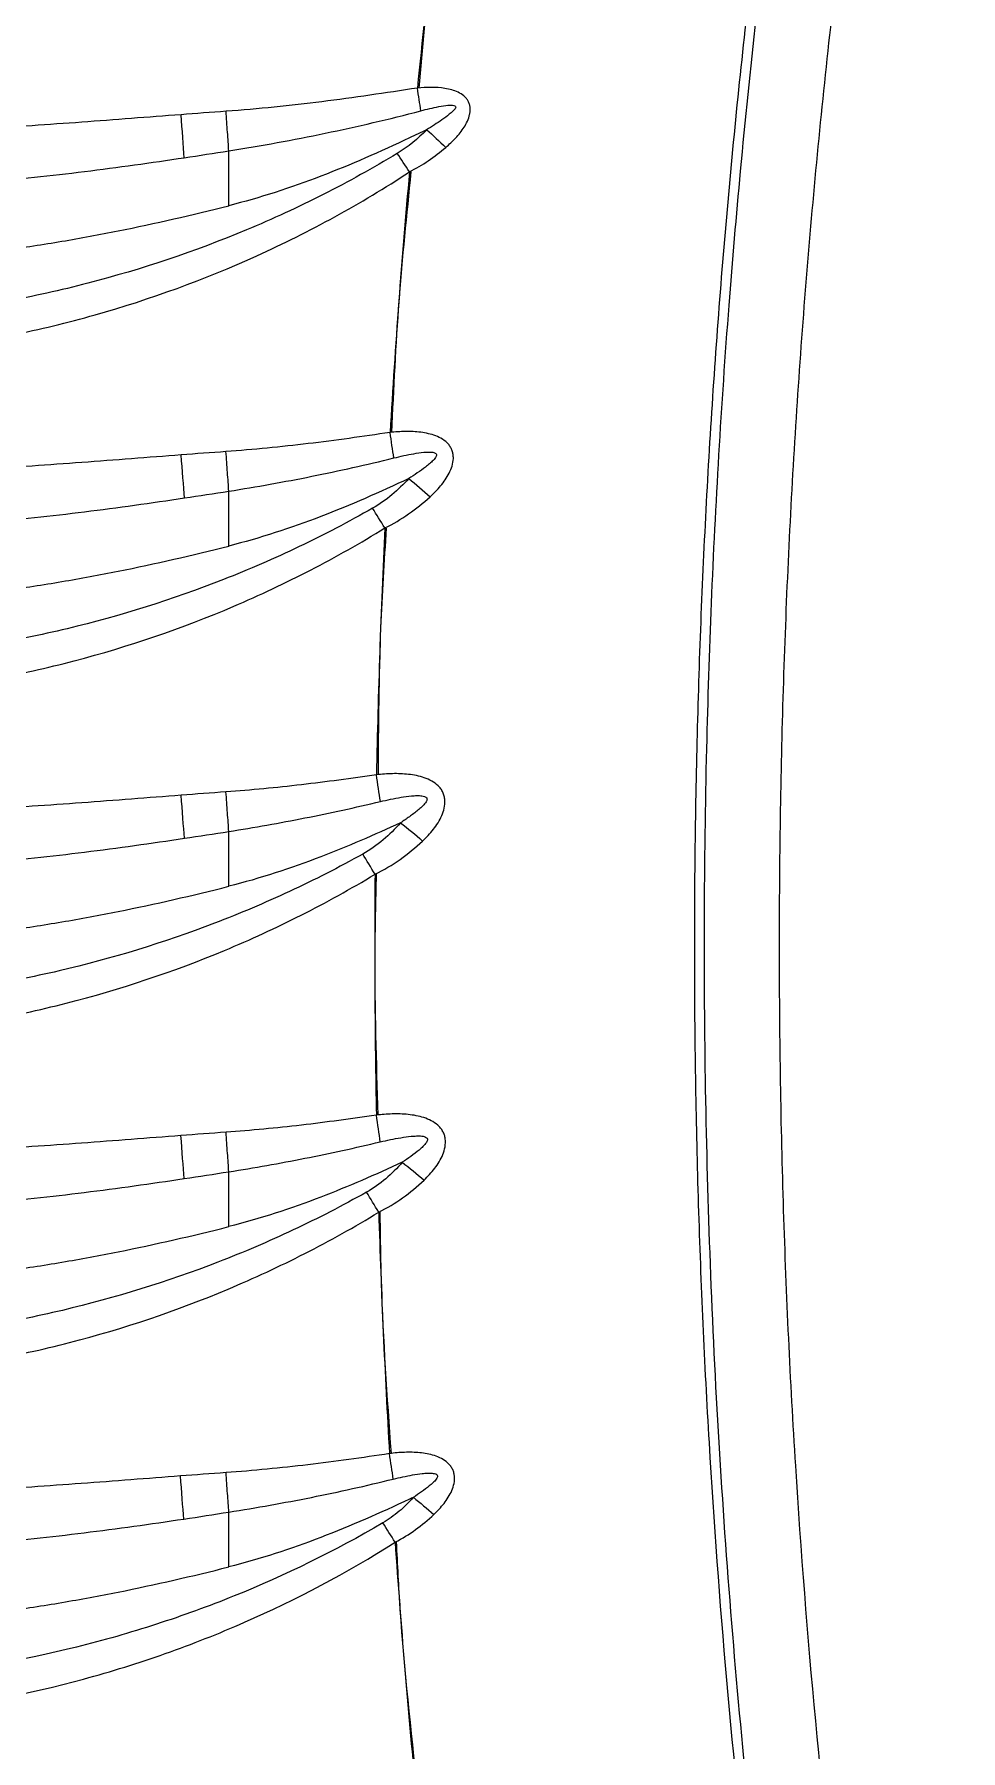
# Model space of a CAD drawing. Extents: x 412 to 492, y 622 to 766.
# Drawn here: x 461 to 464.4, y 679.23 to 685.54 of the extents above; entities that cross this region are included whole.
import ezdxf

# ---------------------------------------------------------------- set-up
doc = ezdxf.new("R2010")
doc.units = 0
doc.header["$MEASUREMENT"] = 0
doc.layers.add('1', color=4, linetype='Continuous')
doc.layers.add('GEOMETRY', color=4, linetype='Continuous', lineweight=25)

# ---------------------------------------------------------------- blocks, each defined once
blk = doc.blocks.new('2024 Beam 220V LL')
at = {"layer": 'GEOMETRY', "flags": 128}
for points in [[(50.4678, 42.4969), (50.4663, 42.507), (50.4648, 42.5172), (50.4632, 42.5275), (50.4616, 42.538), (50.4601, 42.5485), (50.4585, 42.559), (50.4569, 42.5697), (50.4553, 42.5803)], [(49.5996, 42.3245), (49.5983, 42.3416), (49.5969, 42.3598), (49.5955, 42.3788), (49.5939, 42.3987), (49.5924, 42.4191), (49.5908, 42.44), (49.5892, 42.4613), (49.5875, 42.4826)], [(50.4261, 42.2723), (50.4204, 42.281), (50.4147, 42.2896), (50.409, 42.2983), (50.4034, 42.3069), (50.3978, 42.3154), (50.3922, 42.3239), (50.3867, 42.3322), (50.3813, 42.3405)], [(50.3688, 41.2217), (50.3671, 41.2329), (50.3654, 41.2443), (50.3636, 41.2559), (50.3619, 41.2676), (50.3601, 41.2794), (50.3583, 41.2914), (50.3565, 41.3033), (50.3547, 41.3153)], [(49.6001, 41.0746), (49.5988, 41.0917), (49.5975, 41.1099), (49.596, 41.1289), (49.5945, 41.1488), (49.5929, 41.1692), (49.5913, 41.1901), (49.5897, 41.2114), (49.5881, 41.2328)], [(50.3358, 40.9645), (50.3301, 40.9738), (50.3244, 40.983), (50.3187, 40.9922), (50.313, 41.0013), (50.3074, 41.0104), (50.3019, 41.0194), (50.2964, 41.0283), (50.2909, 41.0371)], [(50.3193, 39.9597), (50.3176, 39.9714), (50.3159, 39.9833), (50.3141, 39.9954), (50.3123, 40.0077), (50.3105, 40.0202), (50.3086, 40.0327), (50.3068, 40.0453), (50.3049, 40.0579)], [(49.5999, 39.8246), (49.5986, 39.8417), (49.5972, 39.8598), (49.5958, 39.8789), (49.5943, 39.8987), (49.5927, 39.9192), (49.5911, 39.9401), (49.5895, 39.9613), (49.5879, 39.9827)], [(50.2997, 39.6925), (50.294, 39.702), (50.2883, 39.7115), (50.2826, 39.7209), (50.2769, 39.7303), (50.2713, 39.7395), (50.2658, 39.7487), (50.2603, 39.7578), (50.2549, 39.7668)], [(50.3189, 38.7095), (50.3172, 38.7212), (50.3155, 38.7331), (50.3137, 38.7452), (50.3119, 38.7575), (50.3101, 38.7699), (50.3082, 38.7824), (50.3064, 38.795), (50.3045, 38.8076)], [(49.599, 38.5744), (49.5977, 38.5915), (49.5963, 38.6097), (49.5949, 38.6287), (49.5934, 38.6485), (49.5918, 38.669), (49.5902, 38.6899), (49.5886, 38.7111), (49.587, 38.7325)], [(50.3133, 38.4511), (50.3076, 38.4605), (50.3019, 38.4699), (50.2962, 38.4793), (50.2905, 38.4885), (50.2849, 38.4977), (50.2794, 38.5069), (50.2739, 38.5159), (50.2684, 38.5248)], [(50.3667, 37.4709), (50.365, 37.4821), (50.3633, 37.4935), (50.3616, 37.505), (50.3599, 37.5167), (50.3581, 37.5285), (50.3563, 37.5404), (50.3545, 37.5524), (50.3528, 37.5644)], [(49.5976, 37.3241), (49.5963, 37.3412), (49.5949, 37.3593), (49.5934, 37.3784), (49.5919, 37.3982), (49.5904, 37.4187), (49.5888, 37.4396), (49.5872, 37.4608), (49.5855, 37.4822)], [(50.3734, 37.2391), (50.3677, 37.2481), (50.362, 37.2571), (50.3563, 37.2661), (50.3506, 37.275), (50.345, 37.2838), (50.3394, 37.2926), (50.3339, 37.3013), (50.3285, 37.3098)]]:
    blk.add_lwpolyline(points, dxfattribs=at)
at = {"layer": 'GEOMETRY'}
for points, knots in [([(52.696, 46.8178), (52.395, 45.6166), (52.1661, 44.3956), (51.9934, 42.9988), (51.9754, 42.8433), (51.9418, 42.5316), (51.9261, 42.3753), (51.8828, 41.9064), (51.8588, 41.5936), (51.8206, 40.9673), (51.8063, 40.6539), (51.7876, 40.0266), (51.783, 39.7125), (51.7836, 39.0851), (51.7886, 38.7717), (51.8084, 38.1454), (51.8232, 37.8325), (51.8819, 36.8948), (51.9406, 36.2708), (52.0381, 35.4922), (52.0588, 35.3366), (52.1026, 35.0259), (52.1257, 34.8707), (52.1986, 34.4061), (52.252, 34.0974), (52.4263, 33.1739), (52.5613, 32.5621), (52.7154, 31.9542)], [0, 0, 0, 0, 0.25, 0.25, 0.28125, 0.28125, 0.3125, 0.3125, 0.375, 0.375, 0.4375, 0.4375, 0.5, 0.5, 0.5625, 0.5625, 0.625, 0.625, 0.75, 0.75, 0.78125, 0.78125, 0.8125, 0.8125, 0.875, 0.875, 1, 1, 1, 1]), ([(52.696, 46.8178), (52.395, 45.6166), (52.1661, 44.3956), (51.9934, 42.9988), (51.9754, 42.8433), (51.9418, 42.5316), (51.9261, 42.3753), (51.8828, 41.9064), (51.8588, 41.5936), (51.8206, 40.9673), (51.8063, 40.6539), (51.7876, 40.0266), (51.783, 39.7125), (51.7836, 39.0851), (51.7886, 38.7717), (51.8084, 38.1454), (51.8232, 37.8325), (51.8819, 36.8948), (51.9406, 36.2708), (52.0381, 35.4922), (52.0588, 35.3366), (52.1026, 35.0259), (52.1257, 34.8707), (52.1986, 34.4061), (52.252, 34.0974), (52.4263, 33.1739), (52.5613, 32.5621), (52.7154, 31.9542)], [0, 0, 0, 0, 0.25, 0.25, 0.28125, 0.28125, 0.3125, 0.3125, 0.375, 0.375, 0.4375, 0.4375, 0.5, 0.5, 0.5625, 0.5625, 0.625, 0.625, 0.75, 0.75, 0.78125, 0.78125, 0.8125, 0.8125, 0.875, 0.875, 1, 1, 1, 1]), ([(52.4139, 32.0294), (52.4048, 32.0662), (52.3868, 32.1388), (52.3608, 32.2463), (52.3358, 32.3508), (52.3119, 32.4524), (52.2891, 32.551), (52.2672, 32.6467), (52.2464, 32.7394), (52.2265, 32.8292), (52.2075, 32.916), (52.1894, 32.9998), (52.1722, 33.0807), (52.1559, 33.1587), (52.1403, 33.2336), (52.1256, 33.3056), (52.1116, 33.3747), (52.0984, 33.4407), (52.0859, 33.5038), (52.0742, 33.5639), (52.0631, 33.621), (52.0149, 33.8725), (51.9342, 34.3205), (51.8319, 34.969), (51.7431, 35.6221), (51.6681, 36.2802), (51.6071, 36.9417), (51.5607, 37.6025), (51.5288, 38.2562), (51.5114, 38.8968), (51.507, 39.5278), (51.5151, 40.1234), (51.5335, 40.6922), (51.5607, 41.2346), (51.5966, 41.7634), (51.6583, 42.4867), (51.7736, 43.5156), (51.9965, 44.9517), (52.2231, 46.0302), (52.3717, 46.6473), (52.3839, 46.6976), (52.3901, 46.7227)], [0, 0, 0, 0, 0.007666, 0.01512, 0.022363, 0.029396, 0.036218, 0.042831, 0.049236, 0.055433, 0.061422, 0.067203, 0.072778, 0.078145, 0.083306, 0.08826, 0.093007, 0.097547, 0.101881, 0.106007, 0.109927, 0.113639, 0.157786, 0.201968, 0.246366, 0.291049, 0.335885, 0.380683, 0.424972, 0.468202, 0.510251, 0.552562, 0.588632, 0.625303, 0.66238, 0.695778, 0.772093, 0.871655, 0.98954, 0.99477, 1, 1, 1, 1]), ([(52.4139, 32.0294), (52.4048, 32.0662), (52.3868, 32.1388), (52.3608, 32.2463), (52.3358, 32.3508), (52.3119, 32.4524), (52.2891, 32.551), (52.2672, 32.6467), (52.2464, 32.7394), (52.2265, 32.8292), (52.2075, 32.916), (52.1894, 32.9998), (52.1722, 33.0807), (52.1559, 33.1587), (52.1403, 33.2336), (52.1256, 33.3056), (52.1116, 33.3747), (52.0984, 33.4407), (52.0859, 33.5038), (52.0742, 33.5639), (52.0631, 33.621), (52.0149, 33.8725), (51.9342, 34.3205), (51.8319, 34.969), (51.7431, 35.6221), (51.6681, 36.2802), (51.6071, 36.9417), (51.5607, 37.6025), (51.5288, 38.2562), (51.5114, 38.8968), (51.507, 39.5278), (51.5151, 40.1234), (51.5335, 40.6922), (51.5607, 41.2346), (51.5966, 41.7634), (51.6583, 42.4867), (51.7736, 43.5156), (51.9965, 44.9517), (52.2231, 46.0302), (52.3717, 46.6473), (52.3839, 46.6976), (52.3901, 46.7227)], [0, 0, 0, 0, 0.007666, 0.01512, 0.022363, 0.029396, 0.036218, 0.042831, 0.049236, 0.055433, 0.061422, 0.067203, 0.072778, 0.078145, 0.083306, 0.08826, 0.093007, 0.097547, 0.101881, 0.106007, 0.109927, 0.113639, 0.157786, 0.201968, 0.246366, 0.291049, 0.335885, 0.380683, 0.424972, 0.468202, 0.510251, 0.552562, 0.588632, 0.625303, 0.66238, 0.695778, 0.772093, 0.871655, 0.98954, 0.99477, 1, 1, 1, 1]), ([(52.2876, 32.3989), (52.1526, 32.9734), (52.0348, 33.5492), (51.8324, 34.7034), (51.7482, 35.2818), (51.6127, 36.4413), (51.5616, 37.0223), (51.5097, 37.8958), (51.4966, 38.1872), (51.4787, 38.7709), (51.4739, 39.063), (51.4725, 39.6479), (51.4761, 39.9407), (51.4916, 40.5269), (51.5035, 40.8204), (51.5278, 41.2611), (51.537, 41.408), (51.5575, 41.7022), (51.5688, 41.8493), (51.6059, 42.2902), (51.6349, 42.5835), (51.7013, 43.1693), (51.7386, 43.4617), (51.8218, 44.0455), (51.8677, 44.3369), (52.0179, 45.2091), (52.1348, 45.7872), (52.2682, 46.362)], [0, 0, 0, 0, 0.125, 0.125, 0.25, 0.25, 0.375, 0.375, 0.4375, 0.4375, 0.5, 0.5, 0.5625, 0.5625, 0.625, 0.625, 0.65625, 0.65625, 0.6875, 0.6875, 0.75, 0.75, 0.8125, 0.8125, 0.875, 0.875, 1, 1, 1, 1]), ([(52.2876, 32.3989), (52.1526, 32.9734), (52.0348, 33.5492), (51.8324, 34.7034), (51.7482, 35.2818), (51.6127, 36.4413), (51.5616, 37.0223), (51.5097, 37.8958), (51.4966, 38.1872), (51.4787, 38.7709), (51.4739, 39.063), (51.4725, 39.6479), (51.4761, 39.9407), (51.4916, 40.5269), (51.5035, 40.8204), (51.5278, 41.2611), (51.537, 41.408), (51.5575, 41.7022), (51.5688, 41.8493), (51.6059, 42.2902), (51.6349, 42.5835), (51.7013, 43.1693), (51.7386, 43.4617), (51.8218, 44.0455), (51.8677, 44.3369), (52.0179, 45.2091), (52.1348, 45.7872), (52.2682, 46.362)], [0, 0, 0, 0, 0.125, 0.125, 0.25, 0.25, 0.375, 0.375, 0.4375, 0.4375, 0.5, 0.5, 0.5625, 0.5625, 0.625, 0.625, 0.65625, 0.65625, 0.6875, 0.6875, 0.75, 0.75, 0.8125, 0.8125, 0.875, 0.875, 1, 1, 1, 1]), ([(50.5829, 43.6264), (50.5537, 43.4242), (50.5034, 43.0764), (50.4733, 42.7263), (50.4607, 42.5798)], [0, 0, 0, 0, 0.581334, 1, 1, 1, 1]), ([(50.4553, 42.5803), (50.3969, 42.5715), (50.3386, 42.5626), (50.2218, 42.5457), (50.1634, 42.5377), (49.9878, 42.5155), (49.8703, 42.5033), (49.7526, 42.4949)], [0, 0, 0, 0, 0.25, 0.25, 0.5, 0.5, 1, 1, 1, 1]), ([(50.5593, 42.3625), (50.5721, 42.3734), (50.5843, 42.3849), (50.6014, 42.4033), (50.6068, 42.4097), (50.6172, 42.4228), (50.6222, 42.4297), (50.6312, 42.4439), (50.6352, 42.4512), (50.6422, 42.4664), (50.6451, 42.4745), (50.6479, 42.4868), (50.6486, 42.491), (50.6493, 42.4994), (50.6493, 42.5037), (50.6486, 42.5121), (50.6479, 42.5162), (50.6455, 42.5243), (50.6439, 42.5283), (50.6399, 42.5358), (50.6376, 42.5392), (50.6322, 42.5457), (50.6292, 42.5487), (50.6196, 42.557), (50.6123, 42.5614), (50.5971, 42.5687), (50.5892, 42.5715), (50.573, 42.5761), (50.5647, 42.5778), (50.5397, 42.5818), (50.5229, 42.5829), (50.4891, 42.583), (50.4722, 42.582), (50.4553, 42.5803)], [0, 0, 0, 0, 0.125, 0.125, 0.1875, 0.1875, 0.25, 0.25, 0.3125, 0.3125, 0.375, 0.375, 0.40625, 0.40625, 0.4375, 0.4375, 0.46875, 0.46875, 0.5, 0.5, 0.53125, 0.53125, 0.5625, 0.5625, 0.625, 0.625, 0.6875, 0.6875, 0.75, 0.75, 0.875, 0.875, 1, 1, 1, 1]), ([(49.7629, 42.3496), (49.7614, 42.3707), (49.7598, 42.394), (49.7563, 42.4432), (49.7544, 42.4691), (49.7526, 42.4949)], [0, 0, 0, 0, 0.5, 0.5, 1, 1, 1, 1]), ([(49.7629, 42.3496), (49.8815, 42.3683), (49.9996, 42.3899), (50.2347, 42.4389), (50.3517, 42.4662), (50.4678, 42.4969)], [0, 0, 0, 0, 0.5, 0.5, 1, 1, 1, 1]), ([(50.4678, 42.4969), (50.4897, 42.5027), (50.5117, 42.508), (50.545, 42.5143), (50.5562, 42.5162), (50.5731, 42.5176), (50.5788, 42.5179), (50.5872, 42.5172), (50.5901, 42.5167), (50.5939, 42.5148), (50.5951, 42.5138), (50.5961, 42.5111), (50.5958, 42.5096), (50.5944, 42.5056), (50.5927, 42.5033), (50.5891, 42.499), (50.5871, 42.497), (50.5811, 42.4911), (50.5768, 42.4875), (50.5637, 42.4769), (50.5546, 42.4703), (50.5362, 42.4575), (50.5269, 42.4512), (50.5081, 42.439), (50.4987, 42.4331), (50.489, 42.4272)], [0, 0, 0, 0, 0.25, 0.25, 0.375, 0.375, 0.4375, 0.4375, 0.46875, 0.46875, 0.484375, 0.484375, 0.5, 0.5, 0.53125, 0.53125, 0.5625, 0.5625, 0.625, 0.625, 0.75, 0.75, 0.875, 0.875, 1, 1, 1, 1]), ([(50.3813, 42.3405), (50.2926, 42.2867), (50.2021, 42.2364), (50.0634, 42.1661), (50.0167, 42.1435), (49.9227, 42.1001), (49.8754, 42.0793), (49.6376, 41.98), (49.4432, 41.9148), (49.1456, 41.8376), (49.0454, 41.8153), (48.8936, 41.7871), (48.8427, 41.7786), (48.7405, 41.7633), (48.689, 41.7565), (48.432, 41.7272), (48.2269, 41.7184), (47.8173, 41.7289), (47.6129, 41.7483), (47.358, 41.7907), (47.3069, 41.8002), (47.2055, 41.8207), (47.1551, 41.8319), (47.0047, 41.868), (46.9056, 41.8955), (46.6117, 41.9882), (46.4202, 42.0638), (46.187, 42.1764), (46.1407, 42.1998), (46.0491, 42.2482), (46.0039, 42.2732), (45.8695, 42.3509), (45.7819, 42.406), (45.6964, 42.4647)], [0, 0, 0, 0, 0.0625, 0.0625, 0.09375, 0.09375, 0.125, 0.125, 0.25, 0.25, 0.3125, 0.3125, 0.34375, 0.34375, 0.375, 0.375, 0.5, 0.5, 0.625, 0.625, 0.65625, 0.65625, 0.6875, 0.6875, 0.75, 0.75, 0.875, 0.875, 0.90625, 0.90625, 0.9375, 0.9375, 1, 1, 1, 1]), ([(49.5875, 42.4826), (49.466, 42.4734), (49.3444, 42.4638), (49.1013, 42.446), (48.9797, 42.4377), (48.7363, 42.4238), (48.6145, 42.4181), (48.3708, 42.4106), (48.2489, 42.4086), (48.0055, 42.4089), (47.8838, 42.411), (47.6406, 42.419), (47.5191, 42.4248), (47.2762, 42.439), (47.1548, 42.4474), (46.912, 42.4655), (46.7906, 42.4752), (46.6693, 42.4845)], [0, 0, 0, 0, 0.125, 0.125, 0.25, 0.25, 0.375, 0.375, 0.5, 0.5, 0.625, 0.625, 0.75, 0.75, 0.875, 0.875, 1, 1, 1, 1]), ([(45.6512, 42.4058), (45.7371, 42.3422), (45.8249, 42.2826), (46.0042, 42.1706), (46.0957, 42.1183), (46.3756, 41.972), (46.5693, 41.8885), (46.8203, 41.802), (46.871, 41.7855), (46.9731, 41.7546), (47.0758, 41.7255), (47.1794, 41.7004), (47.2835, 41.6772), (47.3359, 41.6666), (47.5975, 41.6186), (47.8072, 41.5964), (48.2277, 41.5841), (48.4385, 41.5943), (48.7025, 41.6275), (48.7554, 41.6352), (48.8604, 41.6525), (48.9126, 41.6621), (49.0683, 41.6938), (49.1709, 41.7188), (49.475, 41.8048), (49.6731, 41.877), (49.9145, 41.9865), (49.9625, 42.0093), (50.0579, 42.057), (50.1052, 42.0818), (50.2454, 42.1588), (50.3368, 42.2137), (50.4261, 42.2723)], [0, 0, 0, 0, 0.0625, 0.0625, 0.125, 0.125, 0.25, 0.25, 0.28125, 0.28125, 0.3125, 0.34375, 0.34375, 0.375, 0.375, 0.5, 0.5, 0.625, 0.625, 0.65625, 0.65625, 0.6875, 0.6875, 0.75, 0.75, 0.875, 0.875, 0.90625, 0.90625, 0.9375, 0.9375, 1, 1, 1, 1]), ([(50.4892, 42.4273), (50.4682, 42.4171), (50.3404, 42.3559), (50.1023, 42.251), (49.8773, 42.1772), (49.7629, 42.1482)], [0.4506461, 0.4506461, 0.4506461, 0.4506461, 0.5, 0.75, 1, 1, 1, 1]), ([(46.6571, 42.3272), (46.7789, 42.3088), (46.9008, 42.2916), (47.1449, 42.2609), (47.267, 42.2474), (47.6339, 42.214), (47.8792, 42.2013), (48.2485, 42.2008), (48.3718, 42.2036), (48.6188, 42.2151), (48.742, 42.2236), (48.9878, 42.2454), (49.1104, 42.2587), (49.3553, 42.2891), (49.4776, 42.3062), (49.5996, 42.3245)], [0, 0, 0, 0, 0.125, 0.125, 0.25, 0.25, 0.5, 0.5, 0.625, 0.625, 0.75, 0.75, 0.875, 0.875, 1, 1, 1, 1]), ([(49.7629, 42.1482), (49.7629, 42.1713), (49.7629, 42.2087), (49.7628, 42.2588), (49.7629, 42.2954), (49.763, 42.3257), (49.763, 42.3431), (49.7629, 42.3497)], [0, 0, 0, 0, 0.25, 0.375, 0.5, 0.625, 0.7054076, 0.7054076, 0.7054076, 0.7054076]), ([(50.4317, 42.2724), (50.4154, 42.1145), (50.3823, 41.7961), (50.3676, 41.4763), (50.3602, 41.315)], [0, 0, 0, 0, 0.495813, 1, 1, 1, 1]), ([(46.4422, 42.1653), (46.5759, 42.1304), (46.7108, 42.0983), (46.9154, 42.0555), (46.9839, 42.0421), (47.1217, 42.0173), (47.1911, 42.0058), (47.5385, 41.954), (47.8188, 41.9298), (48.1711, 41.9274), (48.2416, 41.9283), (48.3822, 41.9329), (48.4524, 41.9366), (48.6627, 41.9513), (48.8025, 41.9661), (49.0112, 41.995), (49.0807, 42.0058), (49.2191, 42.0293), (49.2879, 42.0421), (49.4932, 42.0831), (49.6287, 42.1142), (49.7629, 42.1482)], [0, 0, 0, 0, 0.125, 0.125, 0.1875, 0.1875, 0.25, 0.25, 0.5, 0.5, 0.5625, 0.5625, 0.625, 0.625, 0.75, 0.75, 0.8125, 0.8125, 0.875, 0.875, 1, 1, 1, 1]), ([(50.3547, 41.3153), (50.2547, 41.3003), (50.1547, 41.2862), (49.954, 41.2622), (49.8534, 41.2522), (49.7525, 41.245)], [0, 0, 0, 0, 0.5, 0.5, 1, 1, 1, 1]), ([(50.5016, 41.0789), (50.5155, 41.0915), (50.5286, 41.1049), (50.5524, 41.1337), (50.5633, 41.1493), (50.576, 41.1742), (50.5796, 41.1829), (50.585, 41.201), (50.5868, 41.2104), (50.5873, 41.2245), (50.587, 41.2293), (50.5857, 41.2387), (50.5846, 41.2433), (50.5816, 41.2522), (50.5796, 41.2565), (50.5748, 41.2647), (50.5721, 41.2685), (50.563, 41.2791), (50.5556, 41.2852), (50.5397, 41.2953), (50.5312, 41.2994), (50.5136, 41.3061), (50.5046, 41.3087), (50.4863, 41.313), (50.477, 41.3146), (50.449, 41.3182), (50.4302, 41.319), (50.3925, 41.3186), (50.3736, 41.3174), (50.3547, 41.3153)], [0, 0, 0, 0, 0.125, 0.125, 0.25, 0.25, 0.3125, 0.3125, 0.375, 0.375, 0.40625, 0.40625, 0.4375, 0.4375, 0.46875, 0.46875, 0.5, 0.5, 0.5625, 0.5625, 0.625, 0.625, 0.6875, 0.6875, 0.75, 0.75, 0.875, 0.875, 1, 1, 1, 1]), ([(49.5881, 41.2328), (49.4665, 41.2235), (49.3449, 41.2139), (49.1017, 41.196), (48.9801, 41.1877), (48.7367, 41.1738), (48.6149, 41.1682), (48.3711, 41.1606), (48.2492, 41.1587), (48.0057, 41.1589), (47.884, 41.161), (47.6408, 41.169), (47.5193, 41.1748), (47.2763, 41.189), (47.1549, 41.1974), (46.912, 41.2155), (46.7907, 41.2252), (46.6693, 41.2345)], [0, 0, 0, 0, 0.125, 0.125, 0.25, 0.25, 0.375, 0.375, 0.5, 0.5, 0.625, 0.625, 0.75, 0.75, 0.875, 0.875, 1, 1, 1, 1]), ([(49.7629, 41.0997), (49.7614, 41.1207), (49.7598, 41.1441), (49.7562, 41.1933), (49.7544, 41.2191), (49.7525, 41.245)], [0, 0, 0, 0, 0.5, 0.5, 1, 1, 1, 1]), ([(50.3688, 41.2217), (50.393, 41.2276), (50.4173, 41.233), (50.4541, 41.2393), (50.4665, 41.2412), (50.4851, 41.2429), (50.4913, 41.2433), (50.5006, 41.2433), (50.5037, 41.2433), (50.5099, 41.2427), (50.5131, 41.2423), (50.5176, 41.241), (50.5191, 41.2405), (50.5219, 41.239), (50.5232, 41.2381), (50.5251, 41.2356), (50.5256, 41.234), (50.5255, 41.2308), (50.5251, 41.2293), (50.5232, 41.2249), (50.5214, 41.2223), (50.5176, 41.2174), (50.5155, 41.2151), (50.509, 41.2083), (50.5043, 41.2042), (50.4949, 41.1961), (50.49, 41.1922), (50.4654, 41.1733), (50.4447, 41.1593), (50.4237, 41.1459)], [0, 0, 0, 0, 0.25, 0.25, 0.375, 0.375, 0.4375, 0.4375, 0.46875, 0.46875, 0.5, 0.5, 0.515625, 0.515625, 0.53125, 0.53125, 0.546875, 0.546875, 0.5625, 0.5625, 0.59375, 0.59375, 0.625, 0.625, 0.6875, 0.6875, 0.75, 0.75, 1, 1, 1, 1]), ([(50.2909, 41.0371), (50.2028, 40.9867), (50.1129, 40.9397), (49.9297, 40.8522), (49.837, 40.8119), (49.5559, 40.7014), (49.3645, 40.6414), (49.0717, 40.571), (48.9732, 40.5508), (48.8238, 40.5256), (48.7738, 40.518), (48.6733, 40.5046), (48.6229, 40.4987), (48.3715, 40.4738), (48.1708, 40.4678), (47.7701, 40.4828), (47.5701, 40.5038), (47.3206, 40.5476), (47.2707, 40.5573), (47.1717, 40.5782), (47.1225, 40.5895), (46.9757, 40.6259), (46.8789, 40.6534), (46.5917, 40.7459), (46.4047, 40.8207), (46.1309, 40.9538), (46.0414, 41.0014), (45.8662, 41.103), (45.7805, 41.1571), (45.6968, 41.2145)], [0, 0, 0, 0, 0.0625, 0.0625, 0.125, 0.125, 0.25, 0.25, 0.3125, 0.3125, 0.34375, 0.34375, 0.375, 0.375, 0.5, 0.5, 0.625, 0.625, 0.65625, 0.65625, 0.6875, 0.6875, 0.75, 0.75, 0.875, 0.875, 0.9375, 0.9375, 1, 1, 1, 1]), ([(49.7629, 41.0997), (49.8647, 41.1157), (49.9661, 41.1339), (50.1681, 41.1746), (50.2687, 41.1969), (50.3688, 41.2217)], [0, 0, 0, 0, 0.5, 0.5, 1, 1, 1, 1]), ([(45.6516, 41.1556), (45.8197, 41.0311), (45.9953, 40.9216), (46.36, 40.7294), (46.5492, 40.6469), (46.8432, 40.5435), (46.9432, 40.5124), (47.0943, 40.4714), (47.1449, 40.4587), (47.2467, 40.4351), (47.2978, 40.4243), (47.5538, 40.3748), (47.7591, 40.3508), (48.1706, 40.3334), (48.3768, 40.3404), (48.6352, 40.3687), (48.6869, 40.3754), (48.7903, 40.3906), (48.8416, 40.3992), (48.9949, 40.4276), (49.0959, 40.4503), (49.3954, 40.529), (49.5905, 40.5957), (49.8763, 40.7176), (49.9704, 40.762), (50.156, 40.8581), (50.2469, 40.9095), (50.3358, 40.9645)], [0, 0, 0, 0, 0.125, 0.125, 0.25, 0.25, 0.3125, 0.3125, 0.34375, 0.34375, 0.375, 0.375, 0.5, 0.5, 0.625, 0.625, 0.65625, 0.65625, 0.6875, 0.6875, 0.75, 0.75, 0.875, 0.875, 0.9375, 0.9375, 1, 1, 1, 1]), ([(50.4238, 41.146), (50.3175, 41.0959), (50.1015, 41.0008), (49.8773, 40.9272), (49.7629, 40.8982)], [0.5017139, 0.5017139, 0.5017139, 0.5017139, 0.75, 1, 1, 1, 1]), ([(50.4239, 41.1461), (50.4044, 41.1247), (50.3838, 41.1048), (50.3397, 41.0681), (50.3162, 41.0515), (50.2909, 41.0371)], [0, 0, 0, 0, 0.5, 0.5, 1, 1, 1, 1]), ([(46.6571, 41.0772), (46.9006, 41.0404), (47.1445, 41.0086), (47.6336, 40.9641), (47.8789, 40.9513), (48.2483, 40.9508), (48.3716, 40.9536), (48.6188, 40.9651), (48.742, 40.9736), (48.988, 40.9955), (49.1107, 41.0088), (49.3557, 41.0392), (49.478, 41.0563), (49.6001, 41.0746)], [0, 0, 0, 0, 0.25, 0.25, 0.5, 0.5, 0.625, 0.625, 0.75, 0.75, 0.875, 0.875, 1, 1, 1, 1]), ([(49.7629, 40.8982), (49.7629, 40.9213), (49.7629, 40.9587), (49.7628, 41.0088), (49.7629, 41.0454), (49.763, 41.0757), (49.763, 41.0931), (49.7629, 41.0997)], [0, 0, 0, 0, 0.25, 0.375, 0.5, 0.625, 0.705596, 0.705596, 0.705596, 0.705596]), ([(50.3358, 40.9645), (50.3664, 40.9795), (50.3953, 40.9967), (50.4504, 41.0351), (50.4766, 41.0562), (50.5016, 41.0789)], [0, 0, 0, 0, 0.5, 0.5, 1, 1, 1, 1]), ([(50.3407, 40.9643), (50.3329, 40.8422), (50.3138, 40.5404), (50.3118, 40.238), (50.3106, 40.0578)], [0, 0, 0, 0, 0.404319, 1, 1, 1, 1]), ([(46.4422, 40.9153), (46.5759, 40.8804), (46.7108, 40.8483), (46.9154, 40.8055), (46.9839, 40.7921), (47.1217, 40.7673), (47.1911, 40.7558), (47.5385, 40.704), (47.8188, 40.6798), (48.1711, 40.6774), (48.2416, 40.6783), (48.3822, 40.6829), (48.4524, 40.6866), (48.6627, 40.7013), (48.8025, 40.7161), (49.0112, 40.745), (49.0807, 40.7558), (49.2191, 40.7793), (49.2879, 40.7921), (49.4932, 40.8331), (49.6287, 40.8642), (49.7629, 40.8982)], [0, 0, 0, 0, 0.125, 0.125, 0.1875, 0.1875, 0.25, 0.25, 0.5, 0.5, 0.5625, 0.5625, 0.625, 0.625, 0.75, 0.75, 0.8125, 0.8125, 0.875, 0.875, 1, 1, 1, 1]), ([(50.3049, 40.0579), (50.2132, 40.0444), (50.1214, 40.0319), (49.9373, 40.0105), (49.845, 40.0016), (49.7525, 39.995)], [0, 0, 0, 0, 0.5, 0.5, 1, 1, 1, 1]), ([(50.4743, 39.8145), (50.4886, 39.828), (50.502, 39.8423), (50.5261, 39.8731), (50.5369, 39.8899), (50.5486, 39.9167), (50.5518, 39.9259), (50.556, 39.9455), (50.5569, 39.9553), (50.5558, 39.9701), (50.555, 39.9751), (50.5524, 39.9846), (50.5508, 39.9893), (50.5465, 39.9982), (50.5439, 40.0025), (50.5381, 40.0104), (50.5348, 40.0141), (50.5243, 40.0243), (50.5162, 40.0301), (50.4991, 40.0398), (50.4899, 40.0437), (50.4714, 40.0501), (50.4619, 40.0526), (50.4427, 40.0567), (50.4329, 40.0582), (50.4035, 40.0616), (50.3838, 40.0623), (50.3444, 40.0616), (50.3246, 40.0601), (50.3049, 40.0579)], [0, 0, 0, 0, 0.125, 0.125, 0.25, 0.25, 0.3125, 0.3125, 0.375, 0.375, 0.40625, 0.40625, 0.4375, 0.4375, 0.46875, 0.46875, 0.5, 0.5, 0.5625, 0.5625, 0.625, 0.625, 0.6875, 0.6875, 0.75, 0.75, 0.875, 0.875, 1, 1, 1, 1]), ([(49.5879, 39.9827), (49.4663, 39.9734), (49.3448, 39.9638), (49.1016, 39.946), (48.98, 39.9377), (48.7367, 39.9238), (48.6149, 39.9181), (48.3712, 39.9106), (48.2493, 39.9086), (48.0059, 39.9088), (47.8842, 39.911), (47.6411, 39.9189), (47.5196, 39.9247), (47.2767, 39.9389), (47.1552, 39.9473), (46.9125, 39.9654), (46.7911, 39.9751), (46.6698, 39.9844)], [0, 0, 0, 0, 0.125, 0.125, 0.25, 0.25, 0.375, 0.375, 0.5, 0.5, 0.625, 0.625, 0.75, 0.75, 0.875, 0.875, 1, 1, 1, 1]), ([(49.7629, 39.8497), (49.7614, 39.8707), (49.7598, 39.8941), (49.7562, 39.9433), (49.7544, 39.9691), (49.7525, 39.995)], [0, 0, 0, 0, 0.5, 0.5, 1, 1, 1, 1]), ([(50.3193, 39.9597), (50.3444, 39.9656), (50.3696, 39.971), (50.4078, 39.9772), (50.4206, 39.979), (50.4399, 39.9808), (50.4463, 39.9812), (50.4592, 39.9815), (50.4657, 39.9814), (50.4752, 39.9801), (50.4784, 39.9795), (50.483, 39.9778), (50.4845, 39.9771), (50.4872, 39.9754), (50.4885, 39.9743), (50.4903, 39.9714), (50.4907, 39.9698), (50.4907, 39.9665), (50.4903, 39.9648), (50.4885, 39.9602), (50.4867, 39.9574), (50.4809, 39.9495), (50.4763, 39.9448), (50.4668, 39.9357), (50.4619, 39.9315), (50.4469, 39.919), (50.4364, 39.9113), (50.4205, 39.8999), (50.4152, 39.8962), (50.4044, 39.8889), (50.3988, 39.8853), (50.3934, 39.8818)], [0, 0, 0, 0, 0.25, 0.25, 0.375, 0.375, 0.4375, 0.4375, 0.5, 0.5, 0.53125, 0.53125, 0.546875, 0.546875, 0.5625, 0.5625, 0.578125, 0.578125, 0.59375, 0.59375, 0.625, 0.625, 0.6875, 0.6875, 0.75, 0.75, 0.875, 0.875, 0.9375, 0.9375, 1, 1, 1, 1]), ([(50.2549, 39.7668), (50.167, 39.7178), (50.0773, 39.672), (49.8951, 39.587), (49.803, 39.548), (49.5237, 39.4409), (49.3336, 39.3828), (49.0429, 39.315), (48.945, 39.2956), (48.7967, 39.2715), (48.747, 39.2643), (48.6473, 39.2516), (48.5974, 39.2461), (48.3483, 39.2229), (48.1494, 39.2179), (47.7523, 39.2345), (47.5541, 39.2561), (47.3068, 39.3004), (47.2574, 39.3101), (47.1594, 39.3311), (47.1107, 39.3425), (46.9653, 39.3789), (46.8694, 39.4064), (46.585, 39.4987), (46.3997, 39.5731), (46.1285, 39.7053), (46.0398, 39.7525), (45.8662, 39.8533), (45.7813, 39.9069), (45.6983, 39.9638)], [0, 0, 0, 0, 0.0625, 0.0625, 0.125, 0.125, 0.25, 0.25, 0.3125, 0.3125, 0.34375, 0.34375, 0.375, 0.375, 0.5, 0.5, 0.625, 0.625, 0.65625, 0.65625, 0.6875, 0.6875, 0.75, 0.75, 0.875, 0.875, 0.9375, 0.9375, 1, 1, 1, 1]), ([(49.7629, 39.8497), (49.8563, 39.8643), (49.9494, 39.8809), (50.1349, 39.9176), (50.2273, 39.9377), (50.3193, 39.9597)], [0, 0, 0, 0, 0.5, 0.5, 1, 1, 1, 1]), ([(45.653, 39.9047), (45.8197, 39.7815), (45.9937, 39.6728), (46.3551, 39.482), (46.5425, 39.3999), (46.8336, 39.2968), (46.9326, 39.2657), (47.0823, 39.2247), (47.1324, 39.212), (47.2331, 39.1883), (47.2838, 39.1773), (47.5375, 39.1274), (47.741, 39.1027), (48.1488, 39.0835), (48.3532, 39.0893), (48.6092, 39.1158), (48.6604, 39.122), (48.7629, 39.1364), (48.814, 39.1446), (48.9662, 39.1718), (49.0666, 39.1936), (49.3641, 39.2695), (49.558, 39.3341), (49.8421, 39.4524), (49.9356, 39.4954), (50.0742, 39.5654), (50.12, 39.5897), (50.2106, 39.6398), (50.2554, 39.6658), (50.2997, 39.6925)], [0, 0, 0, 0, 0.125, 0.125, 0.25, 0.25, 0.3125, 0.3125, 0.34375, 0.34375, 0.375, 0.375, 0.5, 0.5, 0.625, 0.625, 0.65625, 0.65625, 0.6875, 0.6875, 0.75, 0.75, 0.875, 0.875, 0.9375, 0.9375, 0.96875, 0.96875, 1, 1, 1, 1]), ([(50.3935, 39.8818), (50.2971, 39.8369), (50.0909, 39.7473), (49.8773, 39.6772), (49.7629, 39.6482)], [0.5252683, 0.5252683, 0.5252683, 0.5252683, 0.75, 1, 1, 1, 1]), ([(49.7629, 39.6482), (49.7629, 39.6713), (49.7629, 39.7087), (49.7628, 39.7588), (49.7629, 39.7954), (49.763, 39.8257), (49.763, 39.8431), (49.7629, 39.8497)], [0, 0, 0, 0, 0.25, 0.375, 0.5, 0.625, 0.7055556, 0.7055556, 0.7055556, 0.7055556]), ([(50.3936, 39.8818), (50.3735, 39.8591), (50.3522, 39.8378), (50.3062, 39.7992), (50.2816, 39.7817), (50.2549, 39.7668)], [0, 0, 0, 0, 0.5, 0.5, 1, 1, 1, 1]), ([(46.6576, 39.8271), (46.9011, 39.7903), (47.1449, 39.7585), (47.6339, 39.714), (47.8791, 39.7013), (48.2484, 39.7008), (48.3717, 39.7036), (48.6188, 39.7151), (48.742, 39.7236), (48.9879, 39.7455), (49.1106, 39.7588), (49.3556, 39.7892), (49.4779, 39.8063), (49.5999, 39.8246)], [0, 0, 0, 0, 0.25, 0.25, 0.5, 0.5, 0.625, 0.625, 0.75, 0.75, 0.875, 0.875, 1, 1, 1, 1]), ([(50.2997, 39.6925), (50.3322, 39.7082), (50.3628, 39.7265), (50.4208, 39.7674), (50.4482, 39.7901), (50.4743, 39.8146)], [0, 0, 0, 0, 0.5, 0.5, 1, 1, 1, 1]), ([(46.4422, 39.6653), (46.5759, 39.6304), (46.7108, 39.5983), (46.9154, 39.5555), (46.9839, 39.5421), (47.1217, 39.5173), (47.1911, 39.5058), (47.5385, 39.454), (47.8188, 39.4298), (48.1711, 39.4274), (48.2416, 39.4283), (48.3822, 39.4329), (48.4524, 39.4366), (48.6627, 39.4513), (48.8025, 39.4661), (49.0112, 39.495), (49.0807, 39.5058), (49.2191, 39.5293), (49.2879, 39.5421), (49.4932, 39.5831), (49.6287, 39.6142), (49.7629, 39.6482)], [0, 0, 0, 0, 0.125, 0.125, 0.1875, 0.1875, 0.25, 0.25, 0.5, 0.5, 0.5625, 0.5625, 0.625, 0.625, 0.75, 0.75, 0.8125, 0.8125, 0.875, 0.875, 1, 1, 1, 1]), ([(50.304, 39.6936), (50.3016, 39.5941), (50.2945, 39.2988), (50.304, 39.0035), (50.3102, 38.8077)], [0, 0, 0, 0, 0.336855, 1, 1, 1, 1]), ([(50.3045, 38.8076), (50.2129, 38.7942), (50.1211, 38.7817), (49.9372, 38.7603), (49.845, 38.7514), (49.7526, 38.7448)], [0, 0, 0, 0, 0.5, 0.5, 1, 1, 1, 1]), ([(50.4797, 38.569), (50.4939, 38.5825), (50.5071, 38.5968), (50.5248, 38.6201), (50.5303, 38.6282), (50.5403, 38.645), (50.5448, 38.6537), (50.5521, 38.6717), (50.5551, 38.6812), (50.5584, 38.7007), (50.5589, 38.7106), (50.5569, 38.7252), (50.5558, 38.73), (50.5528, 38.7394), (50.5508, 38.7439), (50.5461, 38.7524), (50.5433, 38.7566), (50.537, 38.7642), (50.5336, 38.7677), (50.5227, 38.7774), (50.5145, 38.7828), (50.4973, 38.7918), (50.4883, 38.7955), (50.4697, 38.8015), (50.4602, 38.8039), (50.4411, 38.8076), (50.4315, 38.809), (50.4024, 38.812), (50.3827, 38.8126), (50.3436, 38.8115), (50.324, 38.81), (50.3045, 38.8076)], [0, 0, 0, 0, 0.125, 0.125, 0.1875, 0.1875, 0.25, 0.25, 0.3125, 0.3125, 0.375, 0.375, 0.40625, 0.40625, 0.4375, 0.4375, 0.46875, 0.46875, 0.5, 0.5, 0.5625, 0.5625, 0.625, 0.625, 0.6875, 0.6875, 0.75, 0.75, 0.875, 0.875, 1, 1, 1, 1]), ([(50.2684, 38.5248), (50.1805, 38.4753), (50.0909, 38.429), (49.9084, 38.3431), (49.8162, 38.3037), (49.5364, 38.1954), (49.346, 38.1365), (49.0547, 38.0677), (48.9566, 38.048), (48.7586, 38.0153), (48.6583, 38.0023), (48.3586, 37.9736), (48.1591, 37.9681), (47.7609, 37.984), (47.5621, 38.0053), (47.3142, 38.0492), (47.2647, 38.0589), (47.1664, 38.0798), (47.1175, 38.0911), (46.9716, 38.1274), (46.8755, 38.1549), (46.5902, 38.247), (46.4043, 38.3214), (46.1323, 38.4537), (46.0433, 38.501), (45.8692, 38.6019), (45.784, 38.6555), (45.7007, 38.7126)], [0, 0, 0, 0, 0.0625, 0.0625, 0.125, 0.125, 0.25, 0.25, 0.3125, 0.3125, 0.375, 0.375, 0.5, 0.5, 0.625, 0.625, 0.65625, 0.65625, 0.6875, 0.6875, 0.75, 0.75, 0.875, 0.875, 0.9375, 0.9375, 1, 1, 1, 1]), ([(49.587, 38.7325), (49.4655, 38.7232), (49.344, 38.7137), (49.1011, 38.6958), (48.9795, 38.6876), (48.7363, 38.6737), (48.6146, 38.668), (48.371, 38.6605), (48.2493, 38.6585), (48.006, 38.6588), (47.8844, 38.6609), (47.6414, 38.6688), (47.52, 38.6746), (47.2772, 38.6888), (47.1559, 38.6972), (46.9133, 38.7152), (46.792, 38.7249), (46.6707, 38.7342)], [0, 0, 0, 0, 0.125, 0.125, 0.25, 0.25, 0.375, 0.375, 0.5, 0.5, 0.625, 0.625, 0.75, 0.75, 0.875, 0.875, 1, 1, 1, 1]), ([(49.7629, 38.5996), (49.7614, 38.6206), (49.7598, 38.644), (49.7563, 38.6932), (49.7544, 38.719), (49.7526, 38.7448)], [0, 0, 0, 0, 0.5, 0.5, 1, 1, 1, 1]), ([(50.3189, 38.7095), (50.3439, 38.7154), (50.369, 38.7207), (50.4071, 38.727), (50.4198, 38.7287), (50.439, 38.7306), (50.4454, 38.731), (50.4582, 38.7314), (50.4647, 38.7314), (50.4743, 38.7303), (50.4775, 38.7298), (50.4837, 38.728), (50.4868, 38.7268), (50.4904, 38.7235), (50.4913, 38.7221), (50.4923, 38.719), (50.4923, 38.7173), (50.4914, 38.7126), (50.4898, 38.7097), (50.4846, 38.7016), (50.4802, 38.6969), (50.4712, 38.6879), (50.4664, 38.6837), (50.4518, 38.6714), (50.4416, 38.6636), (50.4209, 38.6488), (50.4104, 38.6417), (50.3996, 38.6346)], [0, 0, 0, 0, 0.25, 0.25, 0.375, 0.375, 0.4375, 0.4375, 0.5, 0.5, 0.53125, 0.53125, 0.5625, 0.5625, 0.578125, 0.578125, 0.59375, 0.59375, 0.625, 0.625, 0.6875, 0.6875, 0.75, 0.75, 0.875, 0.875, 1, 1, 1, 1]), ([(45.6555, 38.6534), (45.8226, 38.5299), (45.9972, 38.4211), (46.3597, 38.2302), (46.5476, 38.148), (46.8397, 38.0451), (46.939, 38.0141), (47.0892, 37.9732), (47.1394, 37.9604), (47.2405, 37.9369), (47.2913, 37.926), (47.5458, 37.8764), (47.7498, 37.8521), (48.1587, 37.8337), (48.3636, 37.8401), (48.6203, 37.8673), (48.6717, 37.8737), (48.7745, 37.8884), (48.8256, 37.8968), (48.9781, 37.9245), (49.0786, 37.9466), (49.3767, 38.0236), (49.5709, 38.089), (49.8553, 38.2086), (49.949, 38.252), (50.134, 38.3464), (50.2246, 38.3971), (50.3133, 38.4511)], [0, 0, 0, 0, 0.125, 0.125, 0.25, 0.25, 0.3125, 0.3125, 0.34375, 0.34375, 0.375, 0.375, 0.5, 0.5, 0.625, 0.625, 0.65625, 0.65625, 0.6875, 0.6875, 0.75, 0.75, 0.875, 0.875, 0.9375, 0.9375, 1, 1, 1, 1]), ([(49.7629, 38.5996), (49.8562, 38.6143), (49.9493, 38.6308), (50.1346, 38.6675), (50.227, 38.6875), (50.3189, 38.7095)], [0, 0, 0, 0, 0.5, 0.5, 1, 1, 1, 1]), ([(50.3997, 38.6347), (50.3012, 38.5887), (50.0931, 38.498), (49.8773, 38.4272), (49.7629, 38.3982)], [0.5204761, 0.5204761, 0.5204761, 0.5204761, 0.75, 1, 1, 1, 1]), ([(49.7629, 38.3982), (49.7629, 38.4213), (49.7629, 38.4587), (49.7628, 38.5088), (49.7629, 38.5454), (49.763, 38.5757), (49.763, 38.5931), (49.7629, 38.5996)], [0, 0, 0, 0, 0.25, 0.375, 0.5, 0.625, 0.7053127, 0.7053127, 0.7053127, 0.7053127]), ([(50.3998, 38.6347), (50.3809, 38.6129), (50.3607, 38.5926), (50.3171, 38.5557), (50.2938, 38.539), (50.2684, 38.5248)], [0, 0, 0, 0, 0.5, 0.5, 1, 1, 1, 1]), ([(46.6586, 38.5769), (46.9019, 38.5401), (47.1455, 38.5084), (47.6343, 38.464), (47.8793, 38.4513), (48.2484, 38.4507), (48.3716, 38.4536), (48.6185, 38.465), (48.7417, 38.4736), (48.9874, 38.4954), (49.11, 38.5087), (49.3548, 38.539), (49.477, 38.5561), (49.599, 38.5744)], [0, 0, 0, 0, 0.25, 0.25, 0.5, 0.5, 0.625, 0.625, 0.75, 0.75, 0.875, 0.875, 1, 1, 1, 1]), ([(50.3133, 38.4511), (50.3443, 38.4664), (50.3735, 38.4841), (50.4287, 38.5236), (50.4549, 38.5454), (50.4797, 38.569)], [0, 0, 0, 0, 0.5, 0.5, 1, 1, 1, 1]), ([(46.4422, 38.4153), (46.5759, 38.3804), (46.7108, 38.3483), (46.9154, 38.3055), (46.9839, 38.2921), (47.1217, 38.2673), (47.1911, 38.2558), (47.5385, 38.204), (47.8188, 38.1798), (48.1711, 38.1774), (48.2416, 38.1783), (48.3822, 38.1829), (48.4524, 38.1866), (48.6627, 38.2013), (48.8025, 38.2161), (49.0112, 38.245), (49.0807, 38.2558), (49.2191, 38.2793), (49.2879, 38.2921), (49.4932, 38.3331), (49.6287, 38.3642), (49.7629, 38.3982)], [0, 0, 0, 0, 0.125, 0.125, 0.1875, 0.1875, 0.25, 0.25, 0.5, 0.5, 0.5625, 0.5625, 0.625, 0.625, 0.75, 0.75, 0.8125, 0.8125, 0.875, 0.875, 1, 1, 1, 1]), ([(50.3172, 38.4523), (50.3185, 38.3657), (50.3227, 38.0694), (50.3436, 37.7738), (50.3584, 37.5647)], [0, 0, 0, 0, 0.292563, 1, 1, 1, 1]), ([(50.3528, 37.5644), (50.2531, 37.5495), (50.1534, 37.5355), (49.9534, 37.5116), (49.8531, 37.5018), (49.7526, 37.4946)], [0, 0, 0, 0, 0.5, 0.5, 1, 1, 1, 1]), ([(50.5157, 37.341), (50.5292, 37.3536), (50.5417, 37.367), (50.5586, 37.3888), (50.5639, 37.3964), (50.5735, 37.412), (50.5778, 37.42), (50.585, 37.4368), (50.5879, 37.4456), (50.5915, 37.4639), (50.5922, 37.4731), (50.5907, 37.487), (50.5898, 37.4917), (50.5871, 37.5005), (50.5854, 37.5048), (50.581, 37.5131), (50.5784, 37.517), (50.5726, 37.5243), (50.5695, 37.5276), (50.5592, 37.5369), (50.5514, 37.5421), (50.5351, 37.5506), (50.5266, 37.5541), (50.5001, 37.5626), (50.482, 37.5657), (50.4452, 37.5693), (50.4266, 37.5697), (50.3896, 37.5684), (50.3712, 37.5668), (50.3528, 37.5644)], [0, 0, 0, 0, 0.125, 0.125, 0.1875, 0.1875, 0.25, 0.25, 0.3125, 0.3125, 0.375, 0.375, 0.40625, 0.40625, 0.4375, 0.4375, 0.46875, 0.46875, 0.5, 0.5, 0.5625, 0.5625, 0.625, 0.625, 0.75, 0.75, 0.875, 0.875, 1, 1, 1, 1]), ([(50.3285, 37.3098), (50.1522, 37.2065), (49.97, 37.1174), (49.6886, 37.0036), (49.5935, 36.969), (49.4487, 36.922), (49.4002, 36.9071), (49.3023, 36.8791), (49.253, 36.8659), (49.0054, 36.8042), (48.8057, 36.7691), (48.5037, 36.7369), (48.4026, 36.7297), (48.2504, 36.724), (48.1995, 36.723), (48.0976, 36.7227), (48.0465, 36.7234), (47.7919, 36.7315), (47.5905, 36.7519), (47.1926, 36.8199), (46.996, 36.8674), (46.7532, 36.9445), (46.7048, 36.9608), (46.6087, 36.9951), (46.561, 37.0131), (46.419, 37.0695), (46.3258, 37.1104), (46.1422, 37.199), (46.0517, 37.2468), (45.8749, 37.3489), (45.7884, 37.4032), (45.7041, 37.4609)], [0, 0, 0, 0, 0.125, 0.125, 0.1875, 0.1875, 0.21875, 0.21875, 0.25, 0.25, 0.375, 0.375, 0.4375, 0.4375, 0.46875, 0.46875, 0.5, 0.5, 0.625, 0.625, 0.75, 0.75, 0.78125, 0.78125, 0.8125, 0.8125, 0.875, 0.875, 0.9375, 0.9375, 1, 1, 1, 1]), ([(49.5855, 37.4822), (49.4642, 37.4729), (49.3428, 37.4634), (49.1001, 37.4456), (48.9787, 37.4374), (48.7357, 37.4235), (48.6141, 37.4179), (48.3708, 37.4103), (48.2492, 37.4084), (48.0061, 37.4086), (47.8846, 37.4108), (47.6419, 37.4187), (47.5206, 37.4245), (47.278, 37.4386), (47.1568, 37.447), (46.9144, 37.465), (46.7933, 37.4746), (46.6721, 37.4839)], [0, 0, 0, 0, 0.125, 0.125, 0.25, 0.25, 0.375, 0.375, 0.5, 0.5, 0.625, 0.625, 0.75, 0.75, 0.875, 0.875, 1, 1, 1, 1]), ([(49.7629, 37.3495), (49.7615, 37.3705), (49.7598, 37.3938), (49.7563, 37.443), (49.7544, 37.4688), (49.7526, 37.4946)], [0, 0, 0, 0, 0.5, 0.5, 1, 1, 1, 1]), ([(49.7629, 37.3495), (49.8643, 37.3654), (49.9654, 37.3836), (50.1667, 37.424), (50.267, 37.4463), (50.3667, 37.4709)], [0, 0, 0, 0, 0.5, 0.5, 1, 1, 1, 1]), ([(50.3667, 37.4709), (50.3901, 37.4767), (50.4136, 37.4818), (50.4492, 37.488), (50.4611, 37.4898), (50.479, 37.4918), (50.485, 37.4923), (50.4971, 37.4929), (50.5031, 37.4929), (50.5121, 37.4922), (50.5151, 37.4918), (50.521, 37.4903), (50.5239, 37.4893), (50.5273, 37.4862), (50.5282, 37.4849), (50.529, 37.4819), (50.5288, 37.4804), (50.5277, 37.476), (50.5261, 37.4733), (50.5209, 37.4659), (50.5167, 37.4615), (50.508, 37.4533), (50.5035, 37.4493), (50.4896, 37.4379), (50.4799, 37.4308), (50.4603, 37.4169), (50.4503, 37.4103), (50.4402, 37.4037)], [0, 0, 0, 0, 0.25, 0.25, 0.375, 0.375, 0.4375, 0.4375, 0.5, 0.5, 0.53125, 0.53125, 0.5625, 0.5625, 0.578125, 0.578125, 0.59375, 0.59375, 0.625, 0.625, 0.6875, 0.6875, 0.75, 0.75, 0.875, 0.875, 1, 1, 1, 1]), ([(45.6531, 37.4058), (45.7376, 37.3432), (45.8247, 37.284), (46.0029, 37.1725), (46.0944, 37.1201), (46.2803, 37.0227), (46.375, 36.9775), (46.5194, 36.9151), (46.568, 36.8952), (46.6659, 36.8572), (46.7154, 36.839), (46.9632, 36.7532), (47.1643, 36.6998), (47.5722, 36.623), (47.779, 36.5994), (48.0412, 36.5899), (48.0939, 36.589), (48.1988, 36.5892), (48.2512, 36.5904), (48.4078, 36.5969), (48.5117, 36.6051), (48.822, 36.6415), (49.0268, 36.6811), (49.2803, 36.75), (49.3308, 36.7648), (49.4309, 36.796), (49.4805, 36.8125), (49.6283, 36.8647), (49.7252, 36.903), (50.0112, 37.0286), (50.1956, 37.1263), (50.3734, 37.2391)], [0, 0, 0, 0, 0.0625, 0.0625, 0.125, 0.125, 0.1875, 0.1875, 0.21875, 0.21875, 0.25, 0.25, 0.375, 0.375, 0.5, 0.5, 0.53125, 0.53125, 0.5625, 0.5625, 0.625, 0.625, 0.75, 0.75, 0.78125, 0.78125, 0.8125, 0.8125, 0.875, 0.875, 1, 1, 1, 1]), ([(50.4403, 37.4038), (50.4355, 37.4015), (50.3238, 37.3486), (50.1023, 37.251), (49.8773, 37.1772), (49.7629, 37.1482)], [0.4888696, 0.4888696, 0.4888696, 0.4888696, 0.5, 0.75, 1, 1, 1, 1]), ([(50.4404, 37.4039), (50.4241, 37.3854), (50.4068, 37.3682), (50.3697, 37.3367), (50.3499, 37.3224), (50.3285, 37.3098)], [0, 0, 0, 0, 0.5, 0.5, 1, 1, 1, 1]), ([(46.66, 37.3266), (46.9031, 37.2899), (47.1465, 37.2582), (47.6347, 37.2139), (47.8795, 37.2013), (48.2482, 37.2007), (48.3713, 37.2035), (48.618, 37.2149), (48.741, 37.2235), (48.9866, 37.2452), (49.109, 37.2585), (49.3536, 37.2888), (49.4757, 37.3058), (49.5976, 37.3241)], [0, 0, 0, 0, 0.25, 0.25, 0.5, 0.5, 0.625, 0.625, 0.75, 0.75, 0.875, 0.875, 1, 1, 1, 1]), ([(49.7629, 37.1482), (49.7629, 37.1713), (49.7629, 37.2087), (49.7628, 37.2588), (49.7629, 37.2954), (49.763, 37.3257), (49.763, 37.343), (49.7629, 37.3495)], [0, 0, 0, 0, 0.25, 0.375, 0.5, 0.625, 0.704901, 0.704901, 0.704901, 0.704901]), ([(50.3771, 37.2401), (50.3814, 37.1574), (50.3973, 36.8529), (50.4307, 36.5497), (50.455, 36.3288)], [0, 0, 0, 0, 0.271527, 1, 1, 1, 1]), ([(46.4422, 37.1653), (46.5759, 37.1304), (46.7108, 37.0983), (46.9154, 37.0555), (46.9839, 37.0421), (47.1217, 37.0173), (47.1911, 37.0058), (47.5385, 36.954), (47.8188, 36.9298), (48.1711, 36.9274), (48.2416, 36.9283), (48.3822, 36.9329), (48.4524, 36.9366), (48.6627, 36.9513), (48.8025, 36.9661), (49.0112, 36.995), (49.0807, 37.0058), (49.2191, 37.0293), (49.2879, 37.0421), (49.4932, 37.0831), (49.6287, 37.1142), (49.7629, 37.1482)], [0, 0, 0, 0, 0.125, 0.125, 0.1875, 0.1875, 0.25, 0.25, 0.5, 0.5, 0.5625, 0.5625, 0.625, 0.625, 0.75, 0.75, 0.8125, 0.8125, 0.875, 0.875, 1, 1, 1, 1])]:
    blk.add_open_spline(points, degree=3, knots=knots, dxfattribs=at)
for points in [[(50.5771, 43.6272), (50.5308, 43.2791), (50.4902, 42.9301), (50.4553, 42.5803)], [(49.7526, 42.4949), (49.6975, 42.491), (49.6425, 42.4868), (49.5875, 42.4826)], [(50.4894, 42.4274), (50.4568, 42.3943), (50.4212, 42.3647), (50.3813, 42.3405)], [(50.4894, 42.4274), (50.5122, 42.4068), (50.536, 42.3846), (50.5593, 42.3625)], [(49.5996, 42.3245), (49.6541, 42.3327), (49.7085, 42.3411), (49.7629, 42.3497)], [(50.4261, 42.2723), (50.4742, 42.2971), (50.5182, 42.3276), (50.5593, 42.3625)], [(50.4261, 42.2723), (50.3975, 41.9538), (50.3737, 41.6342), (50.3547, 41.3153)], [(49.7525, 41.245), (49.6977, 41.2411), (49.6429, 41.2369), (49.5881, 41.2328)], [(50.4239, 41.1461), (50.4492, 41.1249), (50.4759, 41.1019), (50.5016, 41.0789)], [(49.6001, 41.0746), (49.6544, 41.0828), (49.7087, 41.0911), (49.7629, 41.0997)], [(50.3358, 40.9645), (50.3212, 40.662), (50.3109, 40.3598), (50.3049, 40.0579)], [(49.7525, 39.995), (49.6976, 39.991), (49.6427, 39.9869), (49.5879, 39.9827)], [(49.5999, 39.8246), (49.6543, 39.8327), (49.7086, 39.8411), (49.7629, 39.8497)], [(50.3936, 39.8818), (50.4199, 39.8608), (50.4476, 39.8377), (50.4743, 39.8146)], [(50.2997, 39.6925), (50.2972, 39.3972), (50.2989, 39.1023), (50.3045, 38.8076)], [(49.7526, 38.7448), (49.6974, 38.7409), (49.6422, 38.7367), (49.587, 38.7325)], [(49.599, 38.5744), (49.6537, 38.5826), (49.7083, 38.591), (49.7629, 38.5996)], [(50.3998, 38.6347), (50.4258, 38.6142), (50.4532, 38.5916), (50.4797, 38.569)], [(50.3133, 38.4511), (50.3223, 38.1552), (50.3355, 37.8596), (50.3528, 37.5644)], [(49.7526, 37.4946), (49.6969, 37.4906), (49.6412, 37.4864), (49.5855, 37.4822)], [(50.4404, 37.4039), (50.465, 37.3841), (50.4907, 37.3626), (50.5157, 37.341)], [(49.5976, 37.3241), (49.6527, 37.3323), (49.7078, 37.3409), (49.7629, 37.3495)], [(50.3734, 37.2391), (50.4259, 37.2662), (50.4729, 37.3008), (50.5157, 37.341)], [(50.3734, 37.2391), (50.3942, 36.9351), (50.4195, 36.6315), (50.4491, 36.3282)]]:
    blk.add_open_spline(points, degree=3, dxfattribs=at)

msp = doc.modelspace()

# ---------------------------------------------------------------- block references
at = {"layer": '1'}
msp.add_blockref('2024 Beam 220V LL', (411.9528, 642.7586), dxfattribs=at)

doc.saveas('drawing.dxf')
